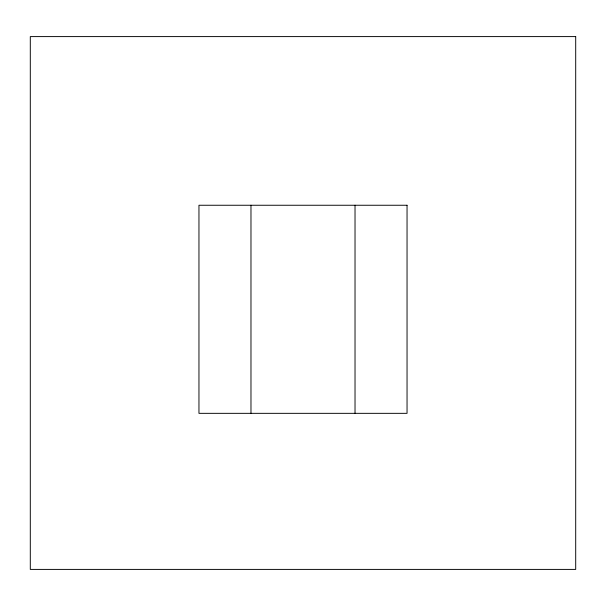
<?xml version="1.0" encoding="UTF-8"?>
<svg xmlns="http://www.w3.org/2000/svg" width="606" height="606" viewBox="0 0 606 606"><rect width="100%" height="100%" fill="white"/><g stroke="black" fill="none" stroke-linecap="round" stroke-linejoin="round"><path stroke-width="0.91" d="M355.025 205.252L355.025 413.337M250.975 205.252L250.975 413.337M575.7 36.595L30.3 36.595L30.3 569.405L575.7 569.405L575.7 36.595M407.043 205.252L198.957 205.252L198.957 413.337L407.043 413.337L407.043 205.252"/></g></svg>
